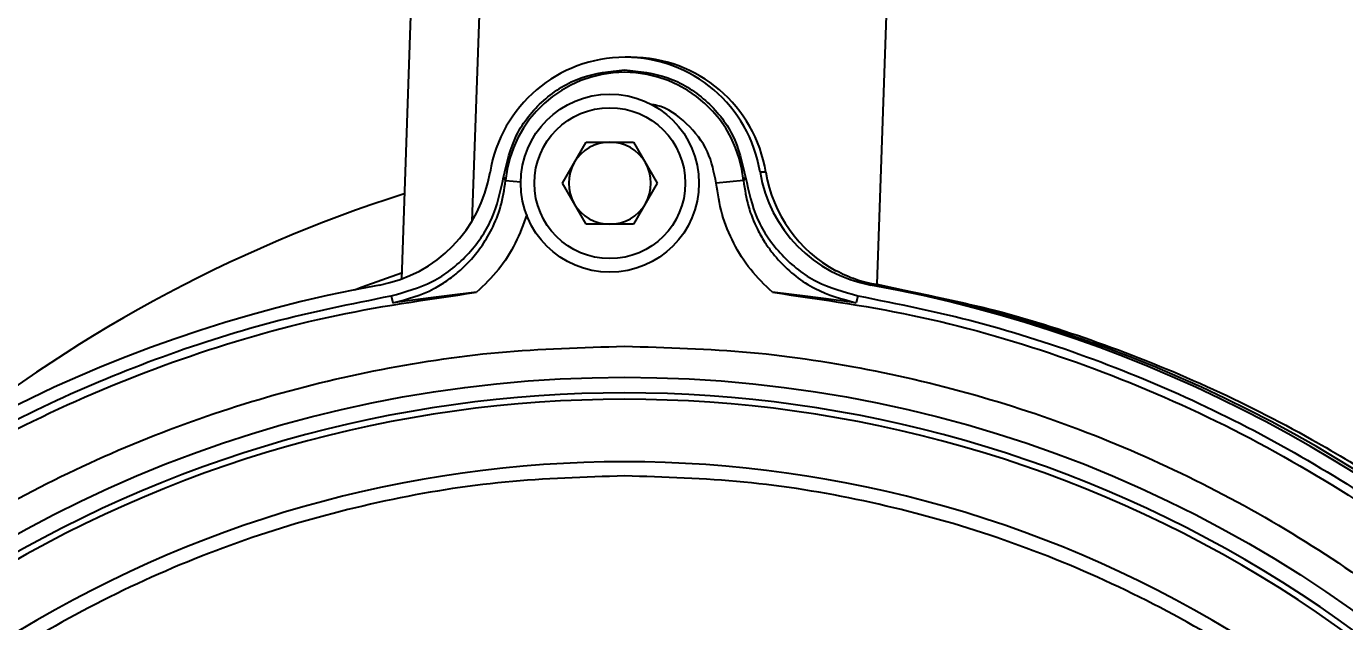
# Model space of a CAD drawing. Header units: millimetres. Extents: x 2055 to 5101, y 917 to 3070.
# Drawn here: x 2878.1 to 2974.2, y 2708.9 to 2752.3 of the extents above; entities that cross this region are included whole.
import ezdxf

# ---------------------------------------------------------------- set-up
doc = ezdxf.new("R2010")
doc.units = ezdxf.units.MM
doc.layers.add('AM_5', color=3, linetype='Continuous', lineweight=25)
doc.styles.add('SLDTEXTSTYLE1', font='txt.shx', dxfattribs={"width": 0.7, "bigfont": 'gbcbig.shx'})
doc.dimstyles.new('SLDDIMSTYLE12$0', dxfattribs={"dimtxt": 12, "dimasz": 10, "dimexe": 0, "dimexo": 0.0625, "dimgap": 0.875, "dimtad": 1, "dimdec": 1, "dimlfac": 1.8, "dimrnd": 1e-09, "dimzin": 12, "dimdsep": 46, "dimtxsty": 'SLDTEXTSTYLE1', "dimcen": 0.09, "dimdle": 8.16, "dimclrd": 3, "dimclre": 3, "dimadec": 0, "dimazin": 3, "dimtfac": 1, "dimtdec": 1, "dimtofl": 0, "dimtmove": 0, "dimatfit": 3, "dimfxl": 0, "dimfrac": 2, "dimtolj": 1, "dimlwd": 5, "dimlwe": 5, "dimarcsym": 0})

# ---------------------------------------------------------------- blocks, each defined once
blk = doc.blocks.new('*D56')
at = {"layer": 'AM_5', "color": 3, "lineweight": 5, "transparency": 16777216}
blk.add_line((3029.97, 2850.879), (2635.57, 2850.879), dxfattribs=at)
at = {"layer": 'AM_5', "color": 3, "linetype": 'Continuous', "lineweight": 5, "transparency": 16777216}
for p, q in [((2635.57, 2840.879), (2635.57, 2527.093)), ((3041.646, 2517.093), (2635.57, 2517.093))]:
    blk.add_line(p, q, dxfattribs=at)
at = {"layer": 'AM_5', "color": 3, "transparency": 16777216}
for points in [[(2633.904, 2840.879), (2637.237, 2840.879), (2635.57, 2850.879)], [(2633.904, 2527.093), (2637.237, 2527.093), (2635.57, 2517.093)]]:
    blk.add_solid(points, dxfattribs=at)
at = {"layer": 'Defpoints', "color": 0, "transparency": 16777216}
for p in [(3030.032, 2850.879), (2635.57, 2517.093), (3041.708, 2517.093)]:
    blk.add_point(p, dxfattribs=at)
at = {"layer": 'AM_5', "color": 0, "transparency": 16777216, "insert": (2620.981, 2683.986), "char_height": 12, "attachment_point": 5, "rotation": 90, "style": 'SLDTEXTSTYLE1'}
blk.add_mtext('\\A1;{\\H2.28571x;335}', dxfattribs=at)

msp = doc.modelspace()

# ---------------------------------------------------------------- linework, layer by layer
at = {"color": 7, "linetype": 'Continuous', "lineweight": 25}
for p, q in [((2907.962, 2807.058), (2905.406, 2733.87)), ((2912.441, 2791.734), (2910.55, 2738.071)), ((2942.145, 2791.732), (2940.092, 2733.489)), ((2922.146, 2750.038), (2921.73, 2750.038)), ((2917.151, 2740.863), (2918.884, 2743.863)), ((2918.884, 2743.863), (2922.348, 2743.863)), ((2922.348, 2743.863), (2924.08, 2740.863)), ((2912.863, 2741.304), (2913.013, 2741.054)), ((2913.013, 2741.054), (2914.116, 2740.95)), ((2930.366, 2741.054), (2928.375, 2740.866)), ((2930.515, 2741.304), (2930.366, 2741.054)), ((2931.995, 2741.665), (2931.579, 2741.665)), ((2918.884, 2737.863), (2917.151, 2740.863)), ((2924.08, 2740.863), (2922.348, 2737.863)), ((2922.348, 2737.863), (2918.884, 2737.863)), ((2939.524, 2733.582), (2940.092, 2733.489)), ((2940.072, 2733.438), (2939.655, 2733.438)), ((2940.092, 2733.489), (2942.516, 2732.958)), ((2904.661, 2732.653), (2904.78, 2732.136)), ((2938.717, 2732.653), (2938.598, 2732.136))]:
    msp.add_line(p, q, dxfattribs=at)
at = {"color": 7, "linetype": 'Continuous', "lineweight": 25, "flags": 128}
msp.add_lwpolyline([(2901.991, 2733.09), (2902.545, 2733.3), (2905.422, 2734.33)], dxfattribs=at)
at = {"color": 7, "linetype": 'Continuous', "lineweight": 25}
for centre, radius in [((2920.616, 2740.863), 6.5), ((2920.616, 2740.863), 5.5), ((2921.689, 2635.233), 91.48)]:
    msp.add_circle(centre, radius, dxfattribs=at)
for centre, radius, start, end in [((2921.73, 2740.058), 9.98, 9.26678, 170.73322), ((2922.146, 2740.058), 9.98, 9.26724, 89.9991), ((2921.689, 2740.233), 8.715, 5.40246, 174.59754), ((2920.616, 2740.863), 3, 90, 150), ((2920.616, 2740.863), 3, 30, 90), ((2920.616, 2740.863), 3, 150, 210), ((2920.616, 2740.863), 3, 330, 30), ((2902.011, 2743.276), 10, 280.32819, 350.73244), ((2941.448, 2743.276), 10, 189.26756, 259.67181), ((2941.865, 2743.276), 10, 189.26795, 241.59544), ((2937.538, 2640.064), 104.994, 107.69614, 129.47441), ((2920.616, 2740.863), 3, 210, 270), ((2920.616, 2740.863), 3, 270, 330), ((2921.732, 2635.06), 99.998, 100.32817, 169.67428), ((2921.727, 2635.06), 99.998, 10.32572, 79.67183), ((2922.144, 2635.06), 99.998, 10.32572, 79.67183), ((2921.689, 2635.233), 90.341, 353.64897, 186.35103), ((2921.689, 2635.233), 89.875, 353.64897, 186.35103), ((2921.689, 2635.233), 85.319, 353.33017, 186.66983)]:
    msp.add_arc(centre, radius, start, end, dxfattribs=at)
for points in [[(2912.863, 2741.304), (2913.106, 2742.358), (2913.59, 2744.466), (2915.677, 2747.019), (2918.463, 2748.783), (2920.614, 2749.01), (2921.689, 2749.124)], [(2921.689, 2749.124), (2922.765, 2749.01), (2924.915, 2748.783), (2927.702, 2747.019), (2929.788, 2744.466), (2930.273, 2742.358), (2930.515, 2741.304)], [(2824.016, 2646.023), (2824.54, 2649.674), (2825.588, 2656.978), (2828.707, 2667.621), (2832.915, 2677.864), (2838.271, 2687.565), (2844.675, 2696.604), (2852.057, 2704.866), (2860.319, 2712.247), (2869.358, 2718.652), (2879.059, 2724.007), (2889.302, 2728.215), (2899.945, 2731.335), (2907.248, 2732.383), (2910.9, 2732.907)], [(2856.935, 2709.983), (2859.232, 2711.87), (2863.825, 2715.644), (2871.325, 2720.489), (2879.196, 2724.69), (2887.425, 2728.137), (2895.92, 2730.89), (2901.747, 2732.065), (2904.661, 2732.653)], [(2932.479, 2732.907), (2936.13, 2732.383), (2943.434, 2731.335), (2954.077, 2728.215), (2964.32, 2724.007), (2974.021, 2718.652), (2983.06, 2712.247), (2991.322, 2704.866), (2998.703, 2696.604), (3005.108, 2687.565), (3010.463, 2677.864), (3014.671, 2667.621), (3017.791, 2656.978), (3018.839, 2649.674), (3019.363, 2646.023)], [(2938.717, 2732.653), (2941.631, 2732.065), (2947.459, 2730.89), (2955.953, 2728.137), (2964.182, 2724.69), (2972.053, 2720.489), (2979.554, 2715.644), (2984.147, 2711.87), (2986.443, 2709.983)], [(2921.689, 2541.493), (2918.622, 2541.58), (2912.486, 2541.754), (2903.372, 2543.157), (2894.434, 2545.382), (2885.759, 2548.49), (2877.429, 2552.429), (2869.526, 2557.166), (2862.125, 2562.655), (2855.298, 2568.842), (2849.11, 2575.669), (2843.622, 2583.07), (2838.885, 2590.973), (2834.945, 2599.303), (2831.841, 2607.978), (2829.602, 2616.916), (2828.25, 2626.03), (2827.798, 2635.233), (2828.25, 2644.436), (2829.602, 2653.551), (2831.841, 2662.489), (2834.945, 2671.164), (2838.885, 2679.493), (2843.622, 2687.397), (2849.11, 2694.797), (2855.298, 2701.624), (2862.125, 2707.812), (2869.526, 2713.301), (2877.429, 2718.038), (2885.759, 2721.977), (2894.434, 2725.084), (2903.372, 2727.31), (2912.486, 2728.713), (2918.622, 2728.887), (2921.689, 2728.974)], [(2921.689, 2728.974), (2924.757, 2728.887), (2930.892, 2728.713), (2940.006, 2727.31), (2948.944, 2725.084), (2957.62, 2721.977), (2965.949, 2718.038), (2973.852, 2713.301), (2981.253, 2707.812), (2988.08, 2701.624), (2994.268, 2694.797), (2999.757, 2687.397), (3004.494, 2679.493), (3008.433, 2671.164), (3011.537, 2662.489), (3013.776, 2653.551), (3015.128, 2644.436), (3015.58, 2635.233), (3015.128, 2626.03), (3013.776, 2616.916), (3011.537, 2607.978), (3008.433, 2599.303), (3004.494, 2590.973), (2999.757, 2583.07), (2994.268, 2575.669), (2988.08, 2568.842), (2981.253, 2562.655), (2973.852, 2557.166), (2965.949, 2552.429), (2957.62, 2548.49), (2948.944, 2545.382), (2940.006, 2543.157), (2930.892, 2541.754), (2924.757, 2541.58), (2921.689, 2541.493)]]:
    msp.add_open_spline(points, degree=3, dxfattribs=at)
for points, knots in [([(2928.375, 2740.866), (2928.218, 2741.655), (2927.893, 2743.291), (2926.296, 2745.27), (2924.75, 2746.422), (2923.784, 2746.575), (2923.659, 2746.594)], [0, 0, 0, 0, 0.302745, 0.627355, 0.951964, 1, 1, 1, 1]), ([(2904.661, 2732.653), (2905.693, 2732.934), (2907.755, 2733.496), (2910.299, 2735.514), (2912.181, 2738.164), (2912.636, 2740.256), (2912.863, 2741.304)], [0, 0, 0, 0, 0.250047, 0.499449, 0.749396, 1, 1, 1, 1]), ([(2904.78, 2732.136), (2905.815, 2732.411), (2907.207, 2732.782), (2908.742, 2733.737), (2909.622, 2734.415), (2910.461, 2735.23), (2911.287, 2736.249), (2912.069, 2737.56), (2912.731, 2739.189), (2912.916, 2740.413), (2913.013, 2741.054)], [0, 0, 0, 0, 0.244291, 0.329037, 0.41449, 0.500125, 0.597994, 0.715772, 0.851074, 1, 1, 1, 1]), ([(2932.479, 2732.907), (2931.926, 2733.441), (2930.824, 2734.506), (2929.605, 2736.462), (2928.718, 2738.591), (2928.49, 2740.106), (2928.375, 2740.866)], [0, 0, 0, 0, 0.250755, 0.499989, 0.749233, 1, 1, 1, 1]), ([(2930.366, 2741.054), (2930.462, 2740.413), (2930.647, 2739.19), (2931.249, 2737.71), (2931.864, 2736.621), (2932.406, 2735.855), (2933.501, 2734.568), (2935.46, 2732.988), (2937.567, 2732.416), (2938.598, 2732.136)], [0, 0, 0, 0, 0.149059, 0.284487, 0.365254, 0.437408, 0.500452, 0.755468, 1, 1, 1, 1]), ([(2930.515, 2741.304), (2930.741, 2740.258), (2931.193, 2738.17), (2933.072, 2735.521), (2935.617, 2733.5), (2937.683, 2732.936), (2938.717, 2732.653)], [0, 0, 0, 0, 0.250065, 0.499446, 0.749386, 1, 1, 1, 1]), ([(2914.558, 2738.585), (2914.304, 2737.876), (2913.793, 2736.448), (2912.548, 2734.507), (2911.45, 2733.441), (2910.9, 2732.907)], [0, 0, 0, 0, 0.330036, 0.663999, 1, 1, 1, 1]), ([(2940.072, 2733.438), (2939.565, 2733.553), (2938.8, 2733.728), (2937.82, 2734.117), (2937.346, 2734.358), (2937.108, 2734.48)], [0, 0, 0, 0, 0.493555, 0.745969, 1, 1, 1, 1]), ([(2910.9, 2732.907), (2909.832, 2732.787), (2907.685, 2732.546), (2905.752, 2732.273), (2904.78, 2732.136)], [0, 0, 0, 0, 0.497557, 1, 1, 1, 1]), ([(2938.598, 2732.136), (2937.626, 2732.273), (2935.693, 2732.546), (2933.547, 2732.787), (2932.479, 2732.907)], [0, 0, 0, 0, 0.5024427, 1, 1, 1, 1]), ([(2942.798, 2732.897), (2944.616, 2732.526), (2949.159, 2731.599), (2956.315, 2729.325), (2964.21, 2726.167), (2971.236, 2722.608), (2977.363, 2718.91), (2982.68, 2715.207), (2987.796, 2711.166), (2990.988, 2708.185), (2992.583, 2706.694)], [0, 0, 0, 0, 0.097589, 0.243722, 0.394103, 0.544483, 0.657403, 0.770324, 0.885162, 1, 1, 1, 1]), ([(2921.689, 2719.52), (2918.784, 2719.433), (2912.926, 2719.258), (2904.175, 2717.83), (2895.521, 2715.526), (2887.116, 2712.278), (2879.105, 2708.157), (2871.621, 2703.233), (2864.776, 2697.61), (2858.611, 2691.365), (2853.124, 2684.517), (2848.335, 2677.065), (2844.313, 2669.059), (2841.15, 2660.624), (2838.901, 2651.898), (2837.618, 2643.036), (2837.216, 2634.178), (2837.722, 2628.339), (2837.973, 2625.444)], [0, 0, 0, 0, 0.061282, 0.123596, 0.186618, 0.25, 0.313382, 0.376404, 0.438718, 0.5, 0.561282, 0.623596, 0.686618, 0.75, 0.813382, 0.876404, 0.938718, 1, 1, 1, 1]), ([(3005.405, 2625.444), (3005.656, 2628.339), (3006.163, 2634.178), (3005.761, 2643.036), (3004.478, 2651.898), (3002.228, 2660.624), (2999.065, 2669.059), (2995.044, 2677.065), (2990.254, 2684.517), (2984.767, 2691.365), (2978.603, 2697.61), (2971.757, 2703.233), (2964.273, 2708.157), (2956.262, 2712.278), (2947.857, 2715.526), (2939.204, 2717.83), (2930.453, 2719.258), (2924.594, 2719.433), (2921.689, 2719.52)], [0, 0, 0, 0, 0.061282, 0.123596, 0.186618, 0.25, 0.313382, 0.376404, 0.438718, 0.5, 0.561282, 0.623596, 0.686618, 0.75, 0.813382, 0.876404, 0.938718, 1, 1, 1, 1])]:
    msp.add_open_spline(points, degree=3, knots=knots, dxfattribs=at)

# ---------------------------------------------------------------- dimensions: what is measured, and where the dimension line sits
at = {"layer": 'AM_5'}
dim = msp.add_linear_dim(base=(2635.57, 2517.093), p1=(3030.032, 2850.879), p2=(3041.708, 2517.093), angle=90, text='{\\H2.28571x;335}', dimstyle='SLDDIMSTYLE12$0', override={"dimlfac": 1}, dxfattribs=at)
dim.commit()
dim.dimension.update_dxf_attribs({"geometry": '*D56', "text_midpoint": (2620.981, 2683.986)})

doc.saveas('drawing.dxf')
